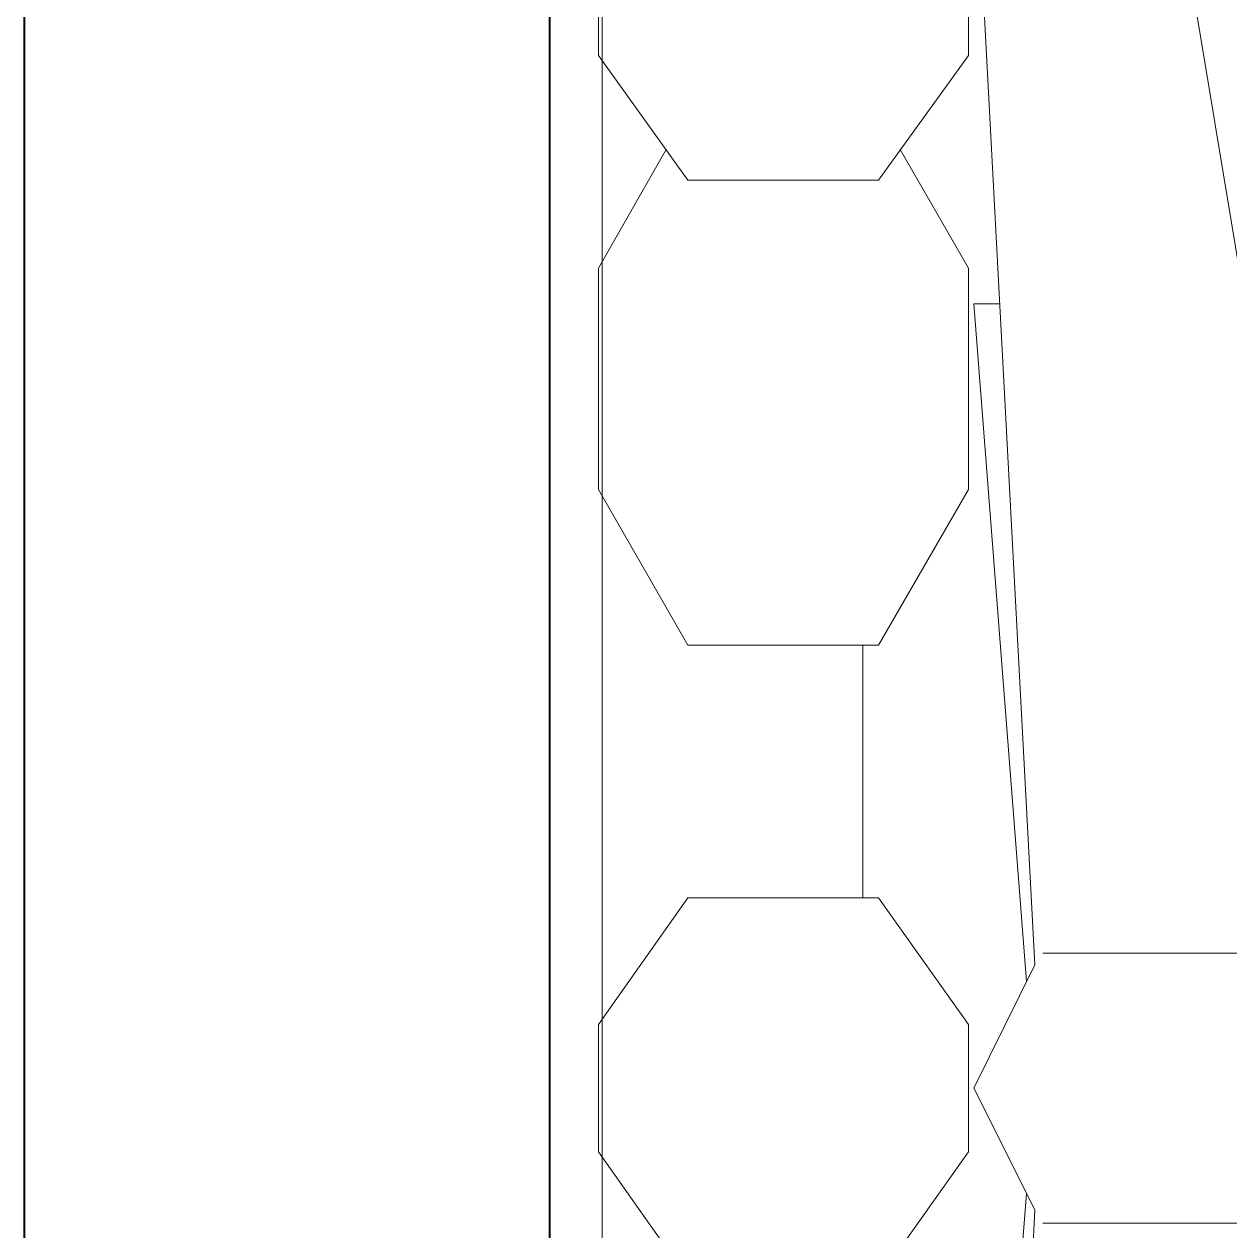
# Model space of a CAD drawing. Extents: x 65572 to 72871, y 30718 to 33858.
# Drawn here: x 67064.14 to 67075.61, y 32270.95 to 32282.43 of the extents above; entities that cross this region are included whole.
import ezdxf

# ---------------------------------------------------------------- set-up
doc = ezdxf.new("R2010")
doc.units = 0
doc.header["$LTSCALE"] = 0.5
doc.header["$MEASUREMENT"] = 0
doc.layers.get('0').update_dxf_attribs({"color": 20, "linetype": 'CONTINUOUS'})
doc.layers.add('_KTI_CONTROL', color=7, linetype='CONTINUOUS')
for name, color, linetype, lineweight in [('Framing', 142, 'CONTINUOUS', 13), ('Layout', 154, 'CONTINUOUS', 5), ('Structure', 7, 'CONTINUOUS', 40), ('Viewed', 150, 'CONTINUOUS', 9)]:
    doc.layers.add(name, color=color, linetype=linetype, lineweight=lineweight)

# ---------------------------------------------------------------- blocks, each defined once
blk = doc.blocks.new('12fstg01')
at = {"color": 0, "linetype": 'ByBlock'}
for p, q in [((-0.02699, 0.08885), (-0.02699, 0.24015)), ((0.02699, 0.08885), (0.02699, 0.24015)), ((-0.25367, 0.1132), (-0.03681, 0.14918)), ((-0.02463, 0.08728), (-0.25367, 0.0751)), ((0, 0.0751), (-0.02463, 0.08728)), ((0.02436, 0.08728), (0, 0.0751)), ((0.25367, 0.0751), (0.02436, 0.08728)), ((-0.02131, 0.08562), (-0.1568, 0.0751)), ((0.02104, 0.08562), (0.1568, 0.0751)), ((-0.1568, 0.0751), (-0.1568, 0.08017)), ((-0.25256, 0.07399), (-0.20648, 0.07399)), ((-0.20648, 0.07399), (-0.18157, 0.056)), ((-0.16399, 0.07399), (-0.18766, 0.06034)), ((-0.11971, 0.07399), (-0.16399, 0.07399)), ((-0.11971, 0.07399), (-0.08857, 0.056)), ((-0.03806, 0.056), (-0.01273, 0.07399)), ((-0.01273, 0.07399), (0.01273, 0.07399)), ((0.01273, 0.07399), (0.03806, 0.056)), ((-0.18157, 0.056), (-0.18157, 0.0179)), ((-0.08857, 0.0179), (-0.08857, 0.056)), ((-0.03806, 0.056), (-0.03806, 0.0179)), ((-0.18157, 0.0179), (-0.20648, 0)), ((-0.08857, 0.0179), (-0.11971, 0)), ((-0.03806, 0.0179), (-0.01273, 0)), ((0.01273, 0), (0.03806, 0.0179)), ((-0.16399, 0), (-0.18766, 0.01356)), ((-0.20648, 0), (-0.25256, 0)), ((-0.11971, 0), (-0.16399, 0)), ((-0.01273, 0), (0.01273, 0))]:
    blk.add_line(p, q, dxfattribs=at)
at = {"layer": '_KTI_CONTROL'}
blk.add_polyline3d([(0, 0, 0), (0, 0, 0)], dxfattribs=at)
blk.add_polyline3d([(0, 0, 0), (0, 0, 0)], dxfattribs=at)

msp = doc.modelspace()

# ---------------------------------------------------------------- linework, layer by layer
at = {"layer": 'Framing'}
msp.add_line((67069.638349, 32435.968035), (67069.638349, 32239.968035), dxfattribs=at)
at = {"layer": 'Structure'}
for p, q in [((67064.138349, 32459.039741), (67064.138349, 32213.10795)), ((67069.138349, 32459.039741), (67069.138349, 32213.10795))]:
    msp.add_line(p, q, dxfattribs=at)
at = {"layer": 'Viewed', "linetype": 'ByBlock'}
msp.add_line((67072.120078, 32276.518104), (67072.120078, 32274.114383), dxfattribs=at)
msp.add_line((67072.120078, 32276.518104), (67072.120078, 32274.114383), dxfattribs=at)

# ---------------------------------------------------------------- block references
at = {"layer": 'Layout', "linetype": 'ByBlock', "xscale": 47.58705652932135, "yscale": 47.58705652932135, "zscale": 47.58705652932135, "rotation": 270}
msp.add_blockref('12fstg01', (67069.604263, 32272.30336), dxfattribs=at)

doc.saveas('drawing.dxf')
